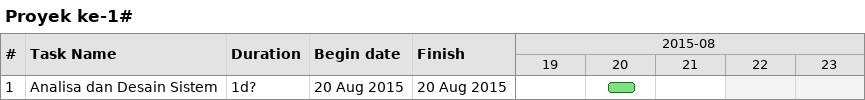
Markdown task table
Proyek ke-1#

| ID | Task | Duration | Start | Finish |
|---|---|---|---|---|
| 1 | Analisa dan Desain Sistem | 1d? | 2015-08-20 | 2015-08-20 |
